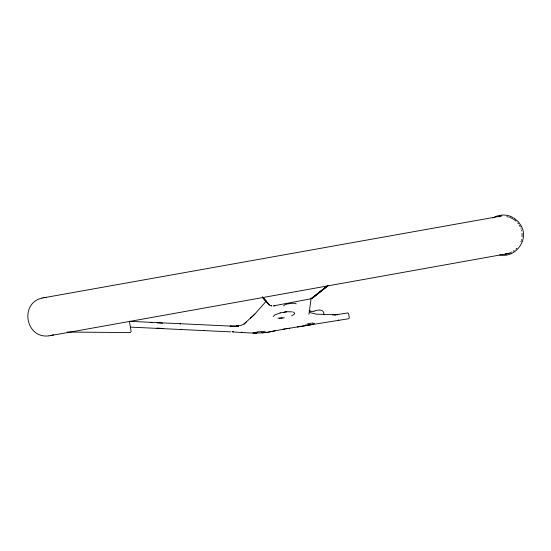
<?xml version="1.0" encoding="UTF-8"?>
<svg xmlns="http://www.w3.org/2000/svg" width="551" height="551" viewBox="0 0 551 551"><rect width="100%" height="100%" fill="white"/><g stroke="black" fill="none" stroke-linecap="round" stroke-linejoin="round"><path stroke-width="0.83" d="M283.579 305.922C284.454 303.532 295.784 302.499 296.231 303.863M337.501 314.931L337.818 314.476M522.093 236.71L522.072 233.307M311.17 298.008L308.946 314.277M521.515 240.022L521.632 239.561M521.246 240.932L520.936 241.813M294.413 313.898L294.578 313.429M181.3 329.209L180.893 329.505M266.347 301.032L254.906 313.974L244.024 324.016L244.396 323.768L241.517 325.228L236.2 326.151L238.487 325.937L230.001 326.061M244.968 323.23L246.49 321.77M253.343 315.544L254.906 313.974M250.443 318.175L251.91 316.846M252.337 316.474L252.84 316.026M274.24 305.764L275.342 305.564L273.441 305.888L310.867 298.807L328.031 285.48M327.866 285.659L312.5 297.946L327.776 285.749M312.148 298.181L328.141 285.473M312.327 298.063L327.652 285.866M294.02 314.366L291.589 315.819M492.814 218.01C498.028 214.759 504.764 214.119 510.495 216.343M511.17 252.241L511.59 252.041M42.062 298.07C19.423 303.119 25.511 338.624 48.543 335.89M257.482 331.805L256.8 332.274L257.654 332.632M305.757 324.408L306.294 324.195M509.854 252.778L510.302 252.613M510.178 253.185L50.465 335.621L53.592 334.739M508.49 253.226L507.561 253.467M280.239 312.954L274.928 314.841L273.22 316.515M258.026 331.84L265.3 331.261M307.623 323.774L310.833 323.217M281.823 317.961L280.996 318.154L282.67 317.872M285.067 328.947L268.33 332.074M275.052 330.738C261.091 334.574 246.545 332.597 232.336 331.943M42.007 298.084L501.727 215.964M499.805 216.233L498.324 216.577M286.451 311.639L284.44 312.059M499.137 216.791L500.088 216.598M277.911 318.23L280.177 318.079M505.067 254.342L506.583 254.156M309.366 311.99L313.918 311.177M314.022 311.17C317.686 309.621 324.408 308.76 323.898 314.649M283.042 329.284L286.417 328.727M338.831 320.303L338.397 319.973M286.072 328.782L287.718 328.513M287.092 328.616L289.709 328.189M297.292 326.977L310.95 324.78M335.111 314.91L347.867 312.934L348.638 313.739L349.32 317.961L348.494 318.753L289.351 328.251M337.611 314.511L332.398 314.869M283.421 312.321L286.678 311.928M282.684 317.996L284.399 317.755M267.09 332.26L262.021 332.866M283.448 312.465L280.066 312.858M505.653 253.797L506.135 253.735M43.694 297.698L46.394 297.464M48.75 335.848L50.527 335.614M307.306 325.014L314.187 323.651A4.918 0.758 -2.9 0 0 313.96 323.168M264.149 332.308L261.966 332.563M279.391 318.237L280.989 318.03M286.575 311.714L291.906 311.825M334.25 314.835L335.731 314.773L316.391 314.166L310.454 312.748M67.139 332.053L130.387 332.563L131.159 331.433L129.354 321.309L238.459 326.461M311.79 322.948L312.692 322.969M254.541 332.99L256.346 333.121L254.899 333.011M255.506 333.038L252.923 332.921L255.595 333.045M130.325 327.115L230.587 331.86M150.588 322.493L152.531 322.604M157.125 322.865L162.621 323.182M163.613 328.486L156.89 328.107M231.999 331.606L233.514 331.702M271.03 305.743L271.836 305.881L270.644 305.647M499.612 254.879C515.027 258.564 529.056 240.236 521.418 226.323M506.844 216.646L507.781 216.846M230.738 326.096L231.11 326.426M242.226 332.411L241.855 332.081M180.039 323.699L180.411 324.029M203.808 330.593L203.436 330.263M508.697 217.094L509.152 217.232M309.083 310.433L310.709 310.957M292.85 312.024L293.6 312.279M510.956 216.522L513.16 217.583M269.887 305.344L262.366 297.058M513.98 218.072L518.188 221.571L521.198 225.876M262.476 297.161L269.191 304.896L268.723 304.393M262.593 297.32L269.191 304.896M262.372 297.065L266.174 301.466M294.165 312.617L294.496 313.002M520.998 228.624L521.156 229.071M521.57 230.449L521.687 230.917M256.167 332.191L256.325 333.018M516.845 248.26A18.851 18.851 0 0 1 515.991 249.086M514.145 250.56A18.851 18.851 0 0 1 513.153 251.208M510.047 217.5A18.851 18.851 0 0 1 511.135 217.955M511.665 218.21A18.851 18.851 0 0 1 516.046 221.199M517.692 222.907A18.851 18.851 0 0 1 518.429 223.83M519.428 225.297A18.851 18.851 0 0 1 520.275 226.854"/></g></svg>
